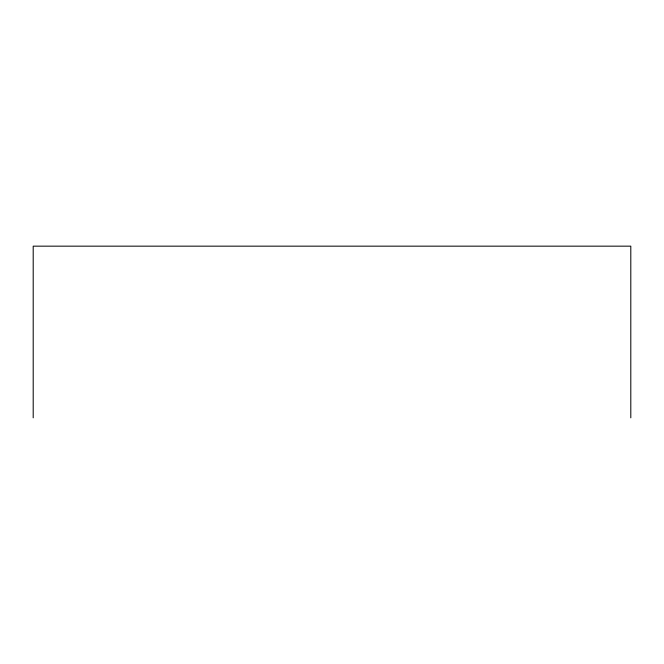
<?xml version="1.0" encoding="UTF-8"?>
<svg xmlns="http://www.w3.org/2000/svg" width="664" height="664" viewBox="0 0 664 664"><rect width="100%" height="100%" fill="white"/><g stroke="black" fill="none" stroke-linecap="round" stroke-linejoin="round"><path stroke-width="1" d="M630.8 417.839L630.8 246.161L33.2 246.161L33.2 417.839"/></g></svg>
